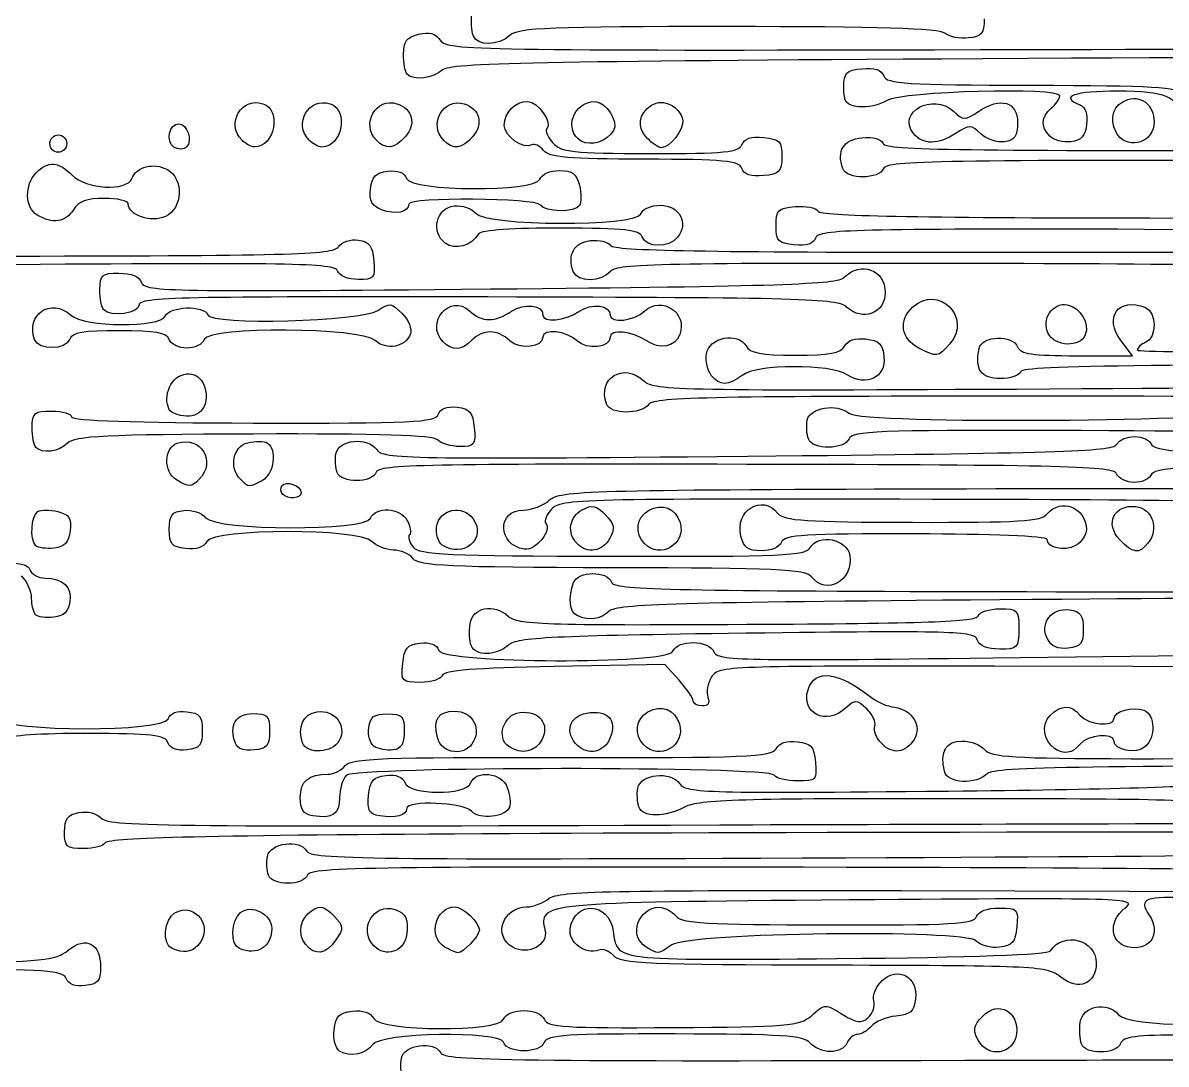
# Model space of a CAD drawing. Extents: x 25 to 242, y 39 to 365.
# Drawn here: x 61.48 to 104.31, y 263.2 to 302.19 of the extents above; entities that cross this region are included whole.
import ezdxf

# ---------------------------------------------------------------- set-up
doc = ezdxf.new("R2010")
doc.units = 0
doc.layers.add('Layer_1', color=7, linetype='CONTINUOUS')

msp = doc.modelspace()

# ---------------------------------------------------------------- linework, layer by layer
at = {"layer": 'Layer_1', "color": 7}
for points in [[(78.351903, 301.718593)], [(75.883893, 300.267173)], [(102.439949, 298.097933)], [(62.496773, 297.672623)], [(69.684053, 297.807073)], [(72.205733, 297.802073)], [(74.727423, 297.797073)], [(77.249103, 297.792073)], [(82.402593, 297.766963)], [(84.882003, 297.866573)], [(94.845189, 298.052733)], [(99.953989, 297.949963)], [(88.422473, 296.741923)], [(74.925823, 295.195043)], [(62.015623, 294.997583)], [(77.309223, 293.944633)], [(64.508763, 291.455543)], [(99.895389, 290.560133)], [(77.225593, 290.250193)], [(95.044899, 290.016233)], [(67.140933, 287.572683)], [(61.970953, 286.291813)], [(67.238213, 285.076973)], [(69.644413, 285.097583)], [(71.217473, 284.542663)], [(82.245453, 282.698253)], [(84.767143, 282.693253)], [(88.383993, 282.968473)], [(102.582789, 282.832713)], [(77.193983, 282.639653)], [(61.961083, 280.030423)], [(82.247513, 279.996343)], [(78.280693, 278.876723)], [(99.866489, 279.127103)], [(86.598003, 276.799073)], [(77.016523, 275.438323)], [(69.447563, 275.224263)], [(71.963893, 275.233293)], [(74.648773, 275.101673)], [(79.692163, 275.095493)], [(82.188463, 275.213803)], [(84.743623, 275.154073)], [(93.646239, 275.216743)], [(84.564893, 272.835713)], [(72.347493, 272.502963)], [(63.046823, 271.899583)], [(72.078173, 267.692593)], [(67.078453, 267.532713)], [(69.600123, 267.527713)], [(74.633373, 267.632893)], [(77.270553, 267.601393)], [(84.835613, 267.585273)], [(63.111133, 266.413273)], [(100.371919, 266.460933)], [(97.268709, 264.106143)], [(73.351743, 263.693123)]]:
    msp.add_lwpolyline(points, close=True, dxfattribs=at)
for points in [[(67.139643, 297.542503), (67.139643, 297.542263)], [(92.204563, 296.735413), (92.204563, 296.734923)], [(103.703119, 294.886443), (115.986809, 294.875043), (116.593159, 294.222653), (117.199509, 293.570253), (124.294529, 293.555153)], [(124.313299, 293.268083), (117.224659, 293.155173), (116.450939, 293.795233), (115.677229, 294.435293), (103.499239, 294.461193)], [(82.105723, 292.877583), (82.105723, 292.877863)], [(61.924173, 290.334483), (61.924173, 290.334773)], [(100.965699, 289.728413), (103.059879, 289.724413), (102.630719, 290.287013)], [(87.276043, 288.991883), (87.276043, 288.991333)], [(83.351113, 287.921493), (83.351113, 287.921623)], [(90.912103, 286.613113), (90.912143, 286.612773)], [(73.256273, 285.356823), (73.256313, 285.357493)], [(61.969123, 282.616813), (61.969143, 282.616453)], [(91.025543, 281.450643), (91.025503, 281.451003)], [(97.825099, 278.416173), (108.142999, 278.546253), (108.785379, 279.172443), (109.427759, 279.798623), (112.202119, 279.792623)], [(108.952009, 278.722213), (108.231979, 278.077343), (97.887889, 278.099343)], [(86.065483, 277.576113), (85.532383, 278.169083), (81.405783, 278.092583)], [(100.131299, 275.027843), (100.131299, 275.027683)], [(96.006789, 274.170533), (96.007289, 274.170553)], [(74.857083, 272.498813), (74.857083, 272.498923)], [(70.687503, 270.280623), (70.687593, 270.280053)], [(94.391249, 269.700953), (107.169659, 269.673753), (107.165659, 268.488703), (107.161659, 267.303653), (113.308299, 267.297653), (119.454929, 267.291653), (120.034439, 267.811943)], [(101.139649, 263.961303), (101.139629, 263.961183)]]:
    msp.add_lwpolyline(points, dxfattribs=at)
for points in [[(78.351883, 301.718603), (78.289083, 301.887883), (78.269583, 302.251523), (78.308483, 302.526693)], [(87.912823, 302.052603), (81.277183, 302.052353), (80.035863, 302.003403), (79.740283, 301.730593)], [(96.026589, 301.805073), (95.819249, 301.982423), (93.511669, 302.052813), (87.912823, 302.052603)], [(97.499969, 302.339993), (97.497969, 301.791583), (97.408369, 301.683273), (96.907139, 301.625423)], [(75.746133, 301.017483), (75.747133, 301.494063), (75.867573, 301.654343), (76.306523, 301.766283)], [(76.306523, 301.766283), (76.712383, 301.869783), (76.938703, 301.804783), (77.134613, 301.528433)], [(77.134613, 301.528433), (77.389533, 301.168873), (78.490233, 301.150393), (97.352779, 301.189093)], [(79.740283, 301.730593), (79.298393, 301.322673), (78.501283, 301.315793), (78.351903, 301.718593)], [(96.907139, 301.625423), (96.582199, 301.587923), (96.185949, 301.668723), (96.026589, 301.805073)], [(97.352779, 301.189093), (113.321469, 301.221893), (117.367229, 301.285793), (117.631509, 301.509503)], [(75.883893, 300.267173), (75.807093, 300.346373), (75.745103, 300.683973), (75.746133, 301.017483)], [(97.449669, 300.846003), (80.697003, 300.749903), (77.478573, 300.683283), (77.198743, 300.426613)], [(117.632849, 300.586493), (117.383429, 300.938313), (116.200029, 300.953523), (97.449669, 300.846003)], [(77.198743, 300.426613), (76.851243, 300.107883), (76.123993, 300.019693), (75.883893, 300.267173)], [(92.238413, 299.763973), (92.240413, 300.336033), (92.319113, 300.417973), (92.925039, 300.476543)], [(92.925039, 300.476543), (93.396539, 300.522143), (93.648579, 300.437743), (93.734699, 300.205483)], [(93.734699, 300.205483), (93.843659, 299.911683), (94.557029, 299.866783), (99.275199, 299.856763)], [(99.275199, 299.856763), (103.903439, 299.846763), (104.729679, 299.796763), (104.959149, 299.511683)], [(69.684053, 297.807073), (69.088383, 298.421053), (69.676053, 299.428623), (70.476743, 299.166103)], [(72.205733, 297.802073), (71.610073, 298.416053), (72.197733, 299.423623), (72.998423, 299.161103)], [(74.727423, 297.797073), (74.140283, 298.402273), (74.716423, 299.419603), (75.500723, 299.162453)], [(77.249103, 297.792073), (76.661963, 298.397273), (77.238203, 299.414603), (78.022403, 299.157463)], [(85.038973, 299.108683), (85.468343, 299.384463), (86.102433, 299.075283), (86.203483, 298.540933)], [(92.801949, 299.049403), (92.328113, 299.106503), (92.236733, 299.222403), (92.238413, 299.763973)], [(100.327919, 299.457743), (100.328919, 299.789773), (94.417079, 299.628093), (93.853379, 299.280673)], [(94.845189, 298.052783), (94.212909, 298.838303), (95.581279, 299.594963), (96.345339, 298.882313)], [(97.286049, 298.876313), (98.114929, 299.430243), (98.751159, 299.248003), (98.748699, 298.457353)], [(100.011259, 298.993333), (100.185079, 299.140493), (100.327579, 299.349473), (100.327919, 299.457743)], [(102.509229, 299.634423), (100.873109, 299.637423), (100.296339, 299.432053), (101.076439, 299.123083)], [(104.870499, 298.621253), (104.756069, 299.438753), (104.308939, 299.630603), (102.509229, 299.634423)], [(102.878649, 299.320173), (103.447439, 299.503883), (103.932769, 299.025243), (103.854949, 298.357353)], [(70.476743, 299.166103), (71.185473, 298.933713), (70.919523, 297.545883), (70.166563, 297.547483)], [(72.998423, 299.161103), (73.707163, 298.928713), (73.441213, 297.540883), (72.688253, 297.542493)], [(75.500723, 299.162453), (76.083543, 298.971363), (76.228713, 298.403193), (75.814103, 297.935973)], [(78.022403, 299.157463), (78.605223, 298.966363), (78.750403, 298.398193), (78.335793, 297.930973)], [(79.520393, 298.355063), (79.522393, 298.841923), (79.923563, 299.251583), (80.398393, 299.250573)], [(80.398393, 299.250573), (80.777953, 299.249783), (81.334253, 298.450683), (81.112623, 298.224633)], [(82.402593, 297.766973), (81.722953, 298.159093), (82.103773, 299.246883), (82.920083, 299.245153)], [(82.920083, 299.245153), (83.331133, 299.244353), (83.814903, 298.491603), (83.615583, 298.163053)], [(84.882003, 297.866573), (84.473733, 298.287403), (84.536753, 298.786113), (85.038973, 299.108683)], [(93.853379, 299.280673), (93.586139, 299.115973), (93.112999, 299.011903), (92.801949, 299.049403)], [(99.953959, 297.949963), (99.606859, 298.307733), (99.626619, 298.667743), (100.011259, 298.993333)], [(101.076439, 299.123083), (101.290919, 299.038183), (101.381509, 298.786323), (101.336859, 298.399213)], [(102.439949, 298.097933), (102.160769, 298.636603), (102.344149, 299.147553), (102.878649, 299.320173)], [(86.203483, 298.540933), (86.266783, 298.205863), (85.726693, 297.515423), (85.401753, 297.516113)], [(96.345339, 298.882313), (96.718179, 298.534543), (96.774109, 298.534183), (97.286049, 298.876313)], [(67.139643, 297.542263), (66.822693, 297.744183), (66.971063, 298.417243), (67.332353, 298.416483)], [(67.332353, 298.416483), (67.640033, 298.415953), (67.848573, 297.783193), (67.618473, 297.548503)], [(80.549353, 297.621923), (80.246063, 297.430763), (79.519133, 297.948703), (79.520393, 298.355063)], [(81.112623, 298.224633), (81.045023, 298.155633), (81.145823, 297.921353), (81.336683, 297.703943)], [(83.615583, 298.163053), (83.364803, 297.749683), (82.769483, 297.555283), (82.402593, 297.766963)], [(97.369529, 298.040433), (97.001409, 298.383793), (96.935679, 298.385173), (96.448669, 298.059733)], [(98.748699, 298.457353), (98.746699, 297.944233), (98.645579, 297.796503), (98.256309, 297.740823)], [(101.336859, 298.399213), (101.284959, 297.948723), (101.141339, 297.790653), (100.741379, 297.743603)], [(103.854949, 298.357353), (103.769849, 297.626633), (102.778409, 297.444873), (102.439949, 298.097933)], [(62.810973, 297.348763), (62.637613, 297.349023), (62.496213, 297.494873), (62.496773, 297.672623)], [(62.496773, 297.672623), (62.497303, 297.850383), (62.639623, 297.995523), (62.812993, 297.995153)], [(63.127193, 297.671283), (63.126663, 297.493523), (62.984343, 297.348393), (62.810973, 297.348763)], [(62.812993, 297.995153), (62.986353, 297.994883), (63.127743, 297.849043), (63.127193, 297.671283)], [(70.166563, 297.547483), (70.039433, 297.547753), (69.822293, 297.664573), (69.684053, 297.807073)], [(72.688253, 297.542493), (72.561113, 297.542753), (72.343983, 297.659573), (72.205733, 297.802073)], [(75.814103, 297.935973), (75.403743, 297.473553), (75.081273, 297.432333), (74.727423, 297.797073)], [(78.335793, 297.930973), (77.925433, 297.468553), (77.602963, 297.427333), (77.249103, 297.792073)], [(80.990383, 297.415493), (80.848103, 297.592243), (80.649643, 297.685143), (80.549353, 297.621923)], [(81.336683, 297.703943), (81.645023, 297.352703), (82.052223, 297.307873), (84.990893, 297.301633)], [(85.401753, 297.516113), (85.302653, 297.516323), (85.068803, 297.674033), (84.882003, 297.866573)], [(88.425243, 297.631293), (88.512843, 297.863183), (88.765383, 297.946483), (89.236593, 297.898903)], [(89.236593, 297.898903), (89.842103, 297.837803), (89.920553, 297.755483), (89.918773, 297.183433)], [(92.204563, 296.734923), (91.959863, 297.394773), (92.224863, 297.823703), (92.918659, 297.890943)], [(92.918659, 297.890943), (93.345089, 297.932243), (93.641639, 297.849043), (93.708289, 297.669293)], [(93.708289, 297.669293), (93.796389, 297.431683), (96.756399, 297.388953), (110.675039, 297.424403)], [(96.448669, 298.059733), (95.785829, 297.616753), (95.198219, 297.614213), (94.845189, 298.052733)], [(98.256309, 297.740823), (97.986609, 297.702223), (97.587559, 297.837023), (97.369529, 298.040433)], [(100.741379, 297.743603), (100.451519, 297.709503), (100.097189, 297.802403), (99.953989, 297.949963)], [(67.618473, 297.548503), (67.512753, 297.440673), (67.303393, 297.437943), (67.139643, 297.542503)], [(84.773243, 297.086623), (81.908583, 297.092623), (81.200653, 297.154223), (80.990383, 297.415493)], [(84.990893, 297.301633), (87.796803, 297.295633), (88.317363, 297.345633), (88.425243, 297.631293)], [(61.983013, 296.580983), (62.427143, 297.033973), (62.829283, 297.005633), (63.333633, 296.485783)], [(65.565753, 296.365103), (65.733953, 296.810473), (66.395543, 296.975713), (66.898763, 296.698023)], [(88.422473, 296.741923), (88.315923, 297.029243), (87.775953, 297.080253), (84.773243, 297.086623)], [(89.918773, 297.183433), (89.916773, 296.611373), (89.837973, 296.529433), (89.232143, 296.470863)], [(110.719089, 297.031513), (95.919079, 297.062913), (93.836039, 297.027513), (93.729029, 296.744413)], [(62.015613, 294.997583), (61.559273, 295.271583), (61.541593, 296.130753), (61.983013, 296.580983)], [(63.333633, 296.485783), (63.844883, 295.958793), (65.380933, 295.875753), (65.565753, 296.365103)], [(66.898763, 296.698023), (67.525233, 296.352343), (67.477353, 295.247313), (66.822763, 294.943323)], [(74.507993, 295.975653), (74.561893, 296.442973), (74.700013, 296.583923), (75.155793, 296.636693)], [(75.155793, 296.636693), (75.533563, 296.680393), (75.778673, 296.586193), (75.860383, 296.365863)], [(80.850963, 296.340863), (80.920863, 296.526003), (81.235023, 296.663243), (81.587163, 296.662493)], [(81.587163, 296.662493), (82.070053, 296.661493), (82.229743, 296.543823), (82.333973, 296.112343)], [(89.232143, 296.470863), (88.760633, 296.425263), (88.508603, 296.509663), (88.422473, 296.741923)], [(93.729029, 296.744413), (93.570799, 296.325453), (92.359223, 296.318023), (92.204563, 296.735413)], [(74.925843, 295.195083), (74.550823, 295.338963), (74.455183, 295.517633), (74.507993, 295.975653)], [(75.860383, 296.365863), (76.041853, 295.876533), (80.666843, 295.853333), (80.850963, 296.340863)], [(82.333973, 296.112343), (82.406873, 295.810473), (82.410473, 295.471103), (82.341973, 295.358193)], [(64.537283, 295.621363), (63.869783, 295.622363), (63.575123, 295.513833), (63.378383, 295.192893)], [(65.431723, 295.411573), (65.431983, 295.525913), (65.029583, 295.620313), (64.537283, 295.621363)], [(80.876983, 295.371193), (80.715963, 295.640073), (75.939593, 295.672513), (75.938753, 295.404693)], [(63.378383, 295.192893), (63.091033, 294.724113), (62.590523, 294.652383), (62.015623, 294.997583)], [(66.822763, 294.943323), (66.296433, 294.698903), (65.430403, 294.990423), (65.431723, 295.411573)], [(75.938753, 295.404693), (75.937753, 295.094623), (75.450463, 294.993763), (74.925823, 295.195043)], [(77.309223, 293.944673), (76.752673, 294.364113), (76.963393, 295.256073), (77.637693, 295.334983)], [(77.637693, 295.334983), (77.940163, 295.370383), (78.300703, 295.250183), (78.450603, 295.063923)], [(82.341973, 295.358193), (82.177023, 295.086313), (81.041563, 295.096403), (80.876983, 295.371193)], [(84.629463, 295.039923), (84.699863, 295.226473), (85.014483, 295.362303), (85.374283, 295.361533)], [(85.374283, 295.361533), (86.083233, 295.359533), (86.440963, 294.690133), (86.013363, 294.164783)], [(89.700563, 294.598233), (89.702563, 295.175803), (89.778563, 295.251903), (90.416253, 295.312963)], [(90.416253, 295.312963), (90.808773, 295.350563), (91.195073, 295.272563), (91.274683, 295.139583)], [(91.274683, 295.139583), (91.379043, 294.965323), (94.846919, 294.894683), (103.703119, 294.886443)], [(78.450603, 295.063923), (78.842553, 294.576983), (84.446403, 294.555193), (84.629463, 295.039923)], [(78.562813, 294.299773), (78.282633, 293.837933), (77.678073, 293.666663), (77.309223, 293.944633)], [(81.628813, 294.507573), (79.908633, 294.511573), (78.638883, 294.425173), (78.562813, 294.299773)], [(84.684923, 294.177883), (84.586223, 294.444043), (84.044883, 294.502433), (81.628813, 294.507573)], [(90.382743, 293.882763), (89.777233, 293.943863), (89.698783, 294.026183), (89.700563, 294.598233)], [(103.499239, 294.461193), (92.647151, 294.484193), (91.307403, 294.450393), (91.194093, 294.150373)], [(73.303923, 293.803083), (73.439163, 293.991623), (73.763273, 294.102153), (74.055143, 294.059273)], [(74.055143, 294.059273), (74.462133, 293.999473), (74.581683, 293.838743), (74.632153, 293.283453)], [(82.105723, 292.877863), (81.873713, 293.503503), (82.128323, 293.966693), (82.743133, 294.037543)], [(82.743133, 294.037543), (83.076453, 294.075943), (83.417273, 293.993643), (83.500513, 293.854673)], [(83.500513, 293.854673), (83.613953, 293.665253), (87.088623, 293.601923), (97.375349, 293.601773)], [(86.013363, 294.164783), (85.681183, 293.756663), (84.838063, 293.765023), (84.684923, 294.177883)], [(91.194093, 294.150373), (91.106493, 293.918483), (90.853953, 293.835183), (90.382743, 293.882763)], [(97.375349, 293.601773), (109.513799, 293.601603), (111.126519, 293.640173), (111.338349, 293.935433)], [(60.089283, 293.460183), (71.507423, 293.470183), (73.094613, 293.511283), (73.303923, 293.803083)], [(73.275503, 292.908493), (73.170333, 293.192103), (71.575133, 293.218843), (60.096373, 293.129413)], [(74.632153, 293.283453), (74.691553, 292.629593), (74.652653, 292.583153), (74.045503, 292.584443)], [(97.479609, 293.181083), (85.539563, 293.206483), (83.724573, 293.168383), (83.496043, 292.887583)], [(92.257463, 292.664953), (92.876029, 293.295873), (93.793199, 292.953463), (93.790519, 292.092613)], [(111.269999, 292.951283), (111.228199, 293.072253), (105.749379, 293.163513), (97.479609, 293.181083)], [(64.371013, 292.209963), (64.373013, 292.760343), (64.443113, 292.820293), (65.085933, 292.818933)], [(65.085933, 292.818933), (65.555123, 292.817933), (65.844133, 292.695563), (65.931093, 292.461063)], [(74.045503, 292.584443), (73.661973, 292.585233), (73.346063, 292.718203), (73.275503, 292.908493)], [(79.007853, 292.229303), (89.880573, 292.333943), (92.001283, 292.403673), (92.257463, 292.664953)], [(83.496043, 292.887583), (83.161503, 292.476573), (82.256903, 292.470303), (82.105723, 292.877583)], [(64.508763, 291.455543), (64.431963, 291.534743), (64.369973, 291.874203), (64.371013, 292.209963)], [(65.931093, 292.461063), (66.052853, 292.132733), (67.080963, 292.114503), (79.007853, 292.229303)], [(94.812939, 291.545613), (95.776389, 292.434993), (97.077399, 291.154233), (96.206919, 290.173313)], [(61.924173, 290.334773), (61.578683, 291.266403), (62.547213, 291.916473), (63.282103, 291.246183)], [(78.905923, 291.927713), (67.432943, 291.952113), (65.841093, 291.916113), (65.840213, 291.632273)], [(74.784913, 291.426723), (75.226323, 291.721713), (75.304553, 291.711483), (75.696503, 291.307483)], [(77.225593, 290.250173), (76.533443, 290.963613), (77.494873, 292.082973), (78.219373, 291.407193)], [(92.345363, 291.550433), (92.008523, 291.864603), (90.649293, 291.902763), (78.905923, 291.927713)], [(79.791683, 291.391593), (80.272673, 291.713033), (80.970423, 291.631163), (80.969253, 291.253413)], [(82.313373, 291.386233), (82.794353, 291.707673), (83.492113, 291.625803), (83.490933, 291.248063)], [(84.773173, 291.395543), (85.416323, 291.989243), (86.400173, 291.342443), (86.092623, 290.528113)], [(93.790519, 292.092613), (93.788519, 291.315413), (92.938889, 290.996813), (92.345363, 291.550433)], [(99.895389, 290.560173), (99.627849, 291.076393), (100.072179, 291.744823), (100.610069, 291.635303)], [(102.630719, 290.287013), (101.958029, 291.168873), (102.520869, 291.936693), (103.543169, 291.531793)], [(63.282103, 291.246183), (63.771923, 290.799413), (66.651753, 290.770353), (66.817983, 291.210483)], [(65.840213, 291.632273), (65.839213, 291.302753), (64.791853, 291.163743), (64.508763, 291.455543)], [(66.817983, 291.210483), (66.960743, 291.588473), (68.290153, 291.631873), (68.409023, 291.262383)], [(68.409023, 291.262383), (68.538353, 290.860443), (74.154153, 291.005193), (74.784913, 291.426723)], [(75.696503, 291.307483), (75.932313, 291.064423), (76.070923, 290.721733), (76.004533, 290.545933)], [(78.219373, 291.407193), (78.679453, 290.978063), (79.165703, 290.973233), (79.791683, 291.391593)], [(80.969253, 291.253413), (80.968253, 290.948123), (81.777453, 291.028083), (82.313373, 291.386233)], [(83.490933, 291.248063), (83.489933, 290.928203), (84.377503, 291.030293), (84.773173, 291.395543)], [(95.044899, 290.016233), (94.381809, 290.360943), (94.277149, 291.051013), (94.812939, 291.545613)], [(100.610069, 291.635303), (101.108119, 291.533893), (101.454639, 290.955963), (101.285659, 290.508533)], [(103.543169, 291.531793), (103.964839, 291.364783), (103.974639, 290.395713), (103.556269, 290.232213)], [(74.682953, 290.300763), (74.153643, 290.794473), (68.466943, 290.823803), (68.281873, 290.333763)], [(65.101693, 290.663723), (63.747783, 290.666723), (63.333333, 290.595623), (63.238503, 290.344483)], [(66.962873, 290.336573), (66.869573, 290.588073), (66.455603, 290.660843), (65.101693, 290.663723)], [(76.004533, 290.545933), (75.815973, 290.046673), (75.098133, 289.913503), (74.682953, 290.300763)], [(79.726323, 290.290093), (79.263913, 290.721403), (78.718863, 290.730023), (78.309523, 290.312493)], [(80.966683, 290.429133), (80.965683, 290.036683), (80.101803, 289.939873), (79.726323, 290.290093)], [(82.248013, 290.284733), (81.849423, 290.656513), (80.967693, 290.755873), (80.966683, 290.429133)], [(83.488363, 290.423773), (83.487363, 290.031333), (82.623483, 289.934523), (82.248013, 290.284733)], [(84.831663, 290.293783), (84.291333, 290.658703), (83.489343, 290.736313), (83.488363, 290.423773)], [(86.092623, 290.528113), (85.908103, 290.039553), (85.359163, 289.937533), (84.831663, 290.293783)], [(87.095233, 289.799713), (87.182633, 290.417803), (88.281933, 290.637423), (88.575693, 290.095483)], [(92.268323, 290.087643), (92.389403, 290.307973), (92.671531, 290.402443), (93.067619, 290.355273)], [(97.308409, 290.005513), (97.410069, 290.484463), (98.577559, 290.525553), (98.751569, 290.056313)], [(101.285659, 290.508533), (101.103609, 290.026503), (100.153689, 290.061783), (99.895389, 290.560133)], [(63.238503, 290.344483), (63.082703, 289.931973), (62.076293, 289.924473), (61.924173, 290.334483)], [(67.621363, 290.011973), (67.325163, 290.012503), (67.028843, 290.158673), (66.962873, 290.336573)], [(68.281873, 290.333763), (68.214773, 290.156153), (67.917563, 290.011343), (67.621363, 290.011973)], [(78.309523, 290.312493), (77.927663, 289.923023), (77.563303, 289.902073), (77.225593, 290.250193)], [(88.575693, 290.095483), (88.720073, 289.829123), (89.125303, 289.753393), (90.420943, 289.750643)], [(90.420943, 289.750643), (91.716583, 289.747643), (92.122283, 289.821943), (92.268323, 290.087643)], [(93.067619, 290.355273), (93.558549, 290.296873), (93.692629, 290.164693), (93.744589, 289.688123)], [(96.206919, 290.173313), (95.753729, 289.662623), (95.731009, 289.659553), (95.044899, 290.016233)], [(98.095379, 288.872653), (97.378529, 288.874653), (97.140889, 289.216283), (97.308409, 290.005513)], [(98.751569, 290.056313), (98.847069, 289.798743), (99.298059, 289.731953), (100.965699, 289.728413)], [(103.556269, 290.232213), (103.382689, 290.164413), (103.240429, 290.031473), (103.240139, 289.936893)], [(87.276043, 288.991333), (87.137983, 289.162863), (87.056613, 289.526633), (87.095233, 289.799713)], [(93.744589, 289.688123), (93.828289, 288.920183), (93.077169, 288.551453), (92.369853, 289.013283)], [(103.240139, 289.936893), (103.239869, 289.842293), (112.956129, 289.795243), (124.831899, 289.832303)], [(67.316253, 288.945233), (67.863983, 289.244123), (68.353333, 288.881433), (68.351133, 288.178203)], [(83.351113, 287.921623), (82.991643, 288.890973), (83.987203, 289.499113), (84.757453, 288.780683)], [(92.369853, 289.013283), (91.731673, 289.429973), (88.982263, 289.416413), (88.434603, 288.993883)], [(98.877219, 289.140323), (98.828619, 288.992293), (98.476789, 288.871843), (98.095379, 288.872653)], [(122.559709, 289.430833), (103.921009, 289.413933), (98.947039, 289.352933), (98.877219, 289.140323)], [(67.140933, 287.572683), (66.717273, 287.749083), (66.836633, 288.683513), (67.316253, 288.945233)], [(84.757453, 288.780683), (85.128033, 288.435023), (86.169523, 288.415053), (99.963639, 288.489083)], [(88.434603, 288.993883), (87.918863, 288.595973), (87.594863, 288.595263), (87.276043, 288.991883)], [(99.963639, 288.489083), (113.253939, 288.560383), (114.807089, 288.604323), (115.114169, 288.917543)], [(68.351133, 288.178203), (68.349133, 287.566343), (67.807323, 287.295193), (67.140933, 287.572683)], [(77.046333, 287.531103), (77.129433, 287.751103), (77.375113, 287.844273), (77.752613, 287.798933)], [(84.938293, 287.914493), (84.613573, 287.515543), (83.499853, 287.520553), (83.351113, 287.921493)], [(100.070069, 288.212533), (87.469873, 288.219533), (85.149383, 288.173833), (84.938293, 287.914493)], [(90.870143, 287.313123), (90.959143, 287.785833), (91.983173, 287.957303), (92.430791, 287.574423)], [(115.075069, 287.873823), (114.966459, 288.166673), (113.259079, 288.205213), (100.070069, 288.212533)], [(61.833203, 287.046233), (61.835203, 287.600283), (61.903103, 287.656573), (62.570603, 287.655153)], [(62.570603, 287.655153), (62.975123, 287.654363), (63.305793, 287.556653), (63.305423, 287.438123)], [(63.305423, 287.438123), (63.304893, 287.298923), (65.713873, 287.217543), (70.111833, 287.208203)], [(70.111833, 287.208203), (76.098023, 287.195503), (76.934283, 287.234403), (77.046333, 287.531103)], [(77.752613, 287.798933), (78.235283, 287.740933), (78.342063, 287.613013), (78.395143, 287.029013)], [(92.430791, 287.574423), (92.916179, 287.159243), (107.172429, 287.260783), (107.585769, 287.682373)], [(61.970953, 286.291813), (61.894153, 286.371013), (61.832163, 286.710473), (61.833203, 287.046233)], [(78.395143, 287.029013), (78.453543, 286.386163), (78.409343, 286.328713), (77.857103, 286.329893)], [(90.912143, 286.612773), (90.848743, 286.783743), (90.829843, 287.098903), (90.870143, 287.313123)], [(70.121383, 286.796393), (64.617753, 286.775293), (63.410373, 286.716693), (63.157273, 286.458593)], [(67.265423, 286.450513), (68.156663, 286.738363), (68.746883, 285.771613), (68.089363, 285.100973)], [(69.909933, 286.470693), (70.192533, 286.542793), (70.523493, 286.538193), (70.645393, 286.460493)], [(77.017353, 286.576533), (76.847953, 286.751143), (74.859353, 286.814543), (70.121383, 286.796393)], [(73.214313, 286.057843), (73.315463, 286.595213), (74.391283, 286.704263), (74.739933, 286.212483)], [(77.857103, 286.329893), (77.526163, 286.330683), (77.148273, 286.441583), (77.017353, 286.576533)], [(92.436571, 286.622113), (92.278343, 286.203163), (91.066763, 286.195733), (90.912103, 286.613113)], [(99.973559, 286.929303), (93.576279, 286.942903), (92.541791, 286.900703), (92.436571, 286.622113)], [(107.513889, 286.575663), (107.403399, 286.873593), (106.511689, 286.915413), (99.973559, 286.929303)], [(102.451529, 286.403243), (102.675509, 286.807443), (103.631429, 286.792593), (103.783489, 286.382543)], [(63.157273, 286.458593), (62.837623, 286.132563), (62.210923, 286.044463), (61.970953, 286.291813)], [(67.238223, 285.076943), (66.745553, 285.372763), (66.763703, 286.288463), (67.265423, 286.450513)], [(69.644413, 285.097643), (69.197003, 285.558813), (69.345513, 286.326753), (69.909933, 286.470693)], [(70.645393, 286.460493), (71.016943, 286.223783), (70.892143, 285.298023), (70.456653, 285.060383)], [(74.739933, 286.212483), (74.987123, 285.863833), (75.867183, 285.848433), (88.643183, 285.969273)], [(88.643183, 285.969273), (100.077679, 286.077423), (102.309849, 286.147573), (102.451529, 286.403243)], [(103.783489, 286.382543), (103.967959, 285.885103), (113.629749, 285.878473), (113.817529, 286.375543)], [(73.256313, 285.357493), (73.192913, 285.528463), (73.174013, 285.843623), (73.214313, 286.057843)], [(88.592863, 285.660553), (76.565993, 285.686153), (74.829273, 285.649353), (74.722583, 285.366823)], [(113.878959, 285.272193), (113.400069, 285.765813), (103.965739, 285.796563), (103.780129, 285.305093)], [(74.722583, 285.366823), (74.565533, 284.950973), (73.409733, 284.943513), (73.256273, 285.356823)], [(102.461129, 285.307893), (102.356199, 285.590843), (100.619739, 285.635003), (88.592863, 285.660553)], [(103.119619, 284.983303), (102.823419, 284.983823), (102.527099, 285.129993), (102.461129, 285.307893)], [(103.780129, 285.305093), (103.713029, 285.127473), (103.415819, 284.982673), (103.119619, 284.983303)], [(68.089363, 285.100973), (67.787293, 284.792873), (67.714733, 284.790823), (67.238213, 285.076973)], [(70.456653, 285.060383), (69.949213, 284.783483), (69.949173, 284.783483), (69.644413, 285.097583)], [(71.217453, 284.542613), (71.143753, 284.618513), (71.131453, 284.759783), (71.190153, 284.856453)], [(71.190153, 284.856453), (71.321863, 285.073553), (71.913223, 284.860453), (71.912403, 284.595763)], [(71.912403, 284.595763), (71.911603, 284.374673), (71.417103, 284.336843), (71.217473, 284.542663)], [(81.215783, 284.326763), (81.593553, 284.675543), (82.647563, 284.706193), (95.679859, 284.747353)], [(88.383993, 282.968473), (88.149883, 283.937713), (89.173043, 284.568763), (89.772043, 283.824583)], [(95.679859, 284.747353), (108.393729, 284.787553), (109.748659, 284.758953), (109.863999, 284.447893)], [(99.858789, 283.803163), (100.363859, 284.423693), (101.330529, 284.043853), (101.327979, 283.225863)], [(62.045443, 283.890633), (62.167823, 283.967733), (62.504773, 283.969433), (62.794203, 283.894633)], [(67.515343, 283.935413), (67.817803, 283.970813), (68.178353, 283.850613), (68.328253, 283.664353)], [(74.507103, 283.640353), (74.680363, 284.099093), (75.636203, 284.042063), (75.887063, 283.558053)], [(76.986023, 283.337053), (77.077623, 283.986643), (77.962303, 284.172373), (78.351303, 283.623683)], [(80.240393, 283.951763), (80.552753, 283.950973), (80.991683, 284.119853), (81.215783, 284.326763)], [(81.293913, 283.985913), (81.101703, 283.769313), (80.999423, 283.535443), (81.066613, 283.466183)], [(95.543129, 284.350193), (82.337483, 284.378293), (81.625933, 284.360193), (81.293913, 283.985913)], [(82.245453, 282.698253), (81.856793, 283.098863), (81.949633, 283.692303), (82.443113, 283.961573)], [(82.443113, 283.961573), (82.810253, 284.161923), (82.963533, 284.129263), (83.304203, 283.778113)], [(84.923903, 283.934263), (85.438033, 284.214813), (85.936453, 284.022363), (86.102843, 283.478933)], [(109.694239, 284.061573), (109.503799, 284.257863), (106.073859, 284.327823), (95.543129, 284.350193)], [(102.582789, 282.832713), (102.001469, 283.431913), (102.361069, 284.177543), (103.183519, 284.078343)], [(103.183519, 284.078343), (103.818079, 284.001843), (104.064419, 283.241753), (103.628319, 282.705963)], [(61.969143, 282.616453), (61.741473, 282.851123), (61.794253, 283.732293), (62.045443, 283.890633)], [(62.794203, 283.894633), (63.218393, 283.784483), (63.307323, 283.644573), (63.252823, 283.173113)], [(66.969783, 283.225413), (66.971783, 283.760263), (67.065583, 283.882783), (67.515343, 283.935413)], [(68.328253, 283.664353), (68.720203, 283.177413), (74.324043, 283.155633), (74.507103, 283.640353)], [(75.887063, 283.558053), (76.001953, 283.336383), (76.038333, 283.096243), (75.967963, 283.024423)], [(78.351303, 283.623683), (78.878233, 282.880443), (77.986253, 282.122013), (77.193983, 282.639653)], [(80.266193, 282.484253), (79.256613, 282.641073), (79.233523, 283.953903), (80.240393, 283.951763)], [(83.304203, 283.778113), (83.644873, 283.426973), (83.675913, 283.269633), (83.478593, 282.894253)], [(84.767143, 282.693253), (84.390123, 283.081863), (84.466253, 283.684533), (84.923903, 283.934263)], [(89.772043, 283.824583), (89.989713, 283.554163), (90.820313, 283.499163), (94.814409, 283.490673)], [(94.814409, 283.490673), (98.808509, 283.482673), (99.639439, 283.533673), (99.858789, 283.803163)], [(63.252823, 283.173113), (63.201523, 282.729543), (63.056343, 282.573113), (62.651803, 282.525613)], [(67.579933, 282.506123), (67.055303, 282.568623), (66.968053, 282.671453), (66.969783, 283.225413)], [(74.563523, 282.778763), (74.089213, 283.267653), (68.648223, 283.263613), (68.379243, 282.773763)], [(77.193983, 282.639653), (77.039713, 282.740443), (76.946133, 283.054283), (76.986023, 283.337053)], [(81.066613, 283.466183), (81.329903, 283.194793), (80.696263, 282.417443), (80.266193, 282.484253)], [(86.102843, 283.478933), (86.349503, 282.673463), (85.354283, 282.088053), (84.767143, 282.693253)], [(101.327979, 283.225863), (101.327449, 283.016723), (101.144209, 282.745973), (100.921049, 282.624193)], [(68.379243, 282.773763), (68.258163, 282.553423), (67.976033, 282.458963), (67.579933, 282.506123)], [(75.362333, 282.453863), (75.095793, 282.454393), (74.736333, 282.600633), (74.563523, 282.778763)], [(75.967963, 283.024423), (75.897563, 282.952623), (75.958963, 282.745813), (76.104723, 282.564883)], [(83.478593, 282.894253), (83.213373, 282.389703), (82.634113, 282.297633), (82.245453, 282.698253)], [(89.147863, 282.425383), (88.647023, 282.426383), (88.487523, 282.539853), (88.383993, 282.968473)], [(89.902833, 282.746983), (89.831733, 282.558823), (89.516683, 282.424603), (89.147863, 282.425383)], [(94.940619, 283.059483), (90.764853, 283.068483), (90.006443, 283.021283), (89.902833, 282.746983)], [(90.984003, 282.545793), (91.281143, 283.086463), (92.379053, 282.862173), (92.462601, 282.243733)], [(99.855839, 282.856623), (99.856099, 282.964043), (97.685099, 283.053643), (94.940619, 283.059483)], [(100.921049, 282.624193), (100.493589, 282.390943), (99.854819, 282.530293), (99.855839, 282.856623)], [(103.628319, 282.705963), (103.289409, 282.289583), (103.085779, 282.314263), (102.582789, 282.832713)], [(62.651803, 282.525613), (62.358423, 282.491213), (62.051223, 282.532613), (61.969123, 282.616813)], [(76.107533, 282.129083), (75.964213, 282.307143), (75.628863, 282.453303), (75.362333, 282.453863)], [(76.104723, 282.564883), (76.332553, 282.281833), (77.376563, 282.233773), (83.583193, 282.220583)], [(83.583193, 282.220583), (89.943553, 282.207083), (90.819003, 282.245583), (90.984003, 282.545793)], [(57.663453, 282.060483), (60.987143, 282.053483), (61.639893, 282.000283), (61.740643, 281.728623)], [(83.566523, 281.790043), (77.424313, 281.803043), (76.329893, 281.852843), (76.107533, 282.129083)], [(92.462601, 282.243733), (92.591051, 281.292923), (91.594973, 280.743203), (91.025543, 281.450643)], [(61.813283, 280.653663), (61.814073, 280.911803), (61.640813, 281.285253), (61.428213, 281.483543)], [(61.740643, 281.728623), (61.806643, 281.550723), (62.063233, 281.403253), (62.310913, 281.400913)], [(62.310913, 281.400913), (62.999603, 281.393913), (63.329713, 281.083233), (63.249703, 280.515993)], [(82.116283, 281.236833), (82.281363, 281.673923), (83.374913, 281.685183), (83.535763, 281.251433)], [(91.025503, 281.451003), (90.803143, 281.727253), (89.708723, 281.776993), (83.566523, 281.790043)], [(82.247543, 279.996353), (81.966703, 280.113293), (81.906573, 280.681573), (82.116283, 281.236833)], [(83.535763, 281.251433), (83.640753, 280.968303), (85.438753, 280.924193), (97.958449, 280.897603)], [(97.958449, 280.897603), (110.478159, 280.871003), (112.276409, 280.907603), (112.383169, 281.190153)], [(61.961083, 280.030453), (61.878983, 280.115053), (61.812483, 280.395513), (61.813283, 280.653663)], [(98.087849, 280.588353), (86.030973, 280.492653), (83.728883, 280.425833), (83.444503, 280.163313)], [(112.523079, 280.353213), (112.404999, 280.671613), (111.151059, 280.692043), (98.087849, 280.588353)], [(63.249703, 280.515993), (63.198103, 280.150273), (63.023193, 279.983773), (62.643763, 279.939223)], [(78.237273, 279.684853), (78.325273, 280.307273), (79.131043, 280.472513), (79.662233, 279.977063)], [(83.444503, 280.163313), (83.103713, 279.848713), (82.727933, 279.796303), (82.247513, 279.996343)], [(97.272769, 279.983283), (97.321369, 280.131313), (97.684149, 280.251743), (98.079039, 280.250903)], [(98.079039, 280.250903), (98.759489, 280.249903), (98.796899, 280.210003), (98.794669, 279.495253)], [(99.866489, 279.127103), (99.565469, 279.707913), (100.028479, 280.310573), (100.699939, 280.211933)], [(100.699939, 280.211933), (101.114189, 280.151033), (101.212889, 280.011733), (101.211259, 279.490123)], [(62.643763, 279.939223), (62.350383, 279.904823), (62.043173, 279.946223), (61.961083, 280.030423)], [(78.280673, 278.876763), (78.217873, 279.046033), (78.198373, 279.409673), (78.237273, 279.684853)], [(79.662233, 279.977063), (79.995373, 279.666323), (80.962343, 279.633293), (88.610113, 279.671403)], [(88.610113, 279.671403), (95.240069, 279.704403), (97.204499, 279.775173), (97.272769, 279.983283)], [(88.569193, 279.335663), (81.326713, 279.241263), (79.978723, 279.174593), (79.676623, 278.895723)], [(97.235989, 279.095533), (97.117419, 279.415263), (96.336929, 279.436883), (88.569193, 279.335663)], [(98.794669, 279.495253), (98.792669, 278.781573), (98.754069, 278.741213), (98.079309, 278.742643)], [(101.211259, 279.490123), (101.209259, 278.949133), (101.117259, 278.833033), (100.645289, 278.778143)], [(75.714213, 278.200433), (75.770913, 278.784203), (75.878513, 278.911693), (76.361543, 278.967613)], [(76.361543, 278.967613), (76.739313, 279.011313), (76.984423, 278.917113), (77.066143, 278.696783)], [(79.676623, 278.895723), (79.228333, 278.481893), (78.431143, 278.471063), (78.280693, 278.876723)], [(85.839243, 278.663683), (86.007463, 279.109083), (87.210323, 279.086653), (87.377823, 278.634983)], [(98.079309, 278.742643), (97.614189, 278.743643), (97.320999, 278.866323), (97.235989, 279.095533)], [(100.645289, 278.778143), (100.258919, 278.733243), (100.013669, 278.843143), (99.866489, 279.127103)], [(77.066143, 278.696783), (77.250373, 278.199993), (85.652153, 278.168323), (85.839243, 278.663683)], [(87.377823, 278.634983), (87.495663, 278.317223), (88.427983, 278.297703), (97.825099, 278.416173)], [(76.377473, 277.498763), (75.679013, 277.500763), (75.649233, 277.531763), (75.714213, 278.200433)], [(81.405783, 278.092583), (78.436943, 278.037483), (77.255273, 277.943253), (77.193973, 277.756613)], [(97.887889, 278.099343), (87.840903, 278.120643), (87.536373, 278.109343), (87.285193, 277.699453)], [(90.897873, 277.222243), (91.151793, 278.033813), (92.055723, 277.910823), (93.322829, 276.892303)], [(77.193973, 277.756613), (77.147073, 277.613943), (76.779693, 277.497903), (76.377473, 277.498763)], [(86.598003, 276.799133), (86.598263, 276.900333), (86.358683, 277.249973), (86.065483, 277.576113)], [(87.285193, 277.699453), (87.142963, 277.467423), (87.082003, 277.128203), (87.149713, 276.945613)], [(92.306983, 276.528763), (91.586783, 275.863923), (90.621523, 276.338973), (90.897873, 277.222243)], [(86.935123, 276.614353), (86.749393, 276.614613), (86.597693, 276.697853), (86.598003, 276.799073)], [(87.149713, 276.945613), (87.229113, 276.731603), (87.152713, 276.613893), (86.935123, 276.614353)], [(93.097319, 276.506863), (92.720109, 276.858703), (92.666001, 276.860203), (92.306983, 276.528763)], [(93.322829, 276.892303), (93.495769, 276.753293), (93.863899, 276.606003), (94.140919, 276.564983)], [(66.923983, 276.132483), (67.007083, 276.352483), (67.252763, 276.445653), (67.630253, 276.400313)], [(67.630253, 276.400313), (68.118603, 276.341613), (68.208813, 276.229703), (68.207113, 275.684393)], [(69.447563, 275.224263), (69.197813, 275.897703), (69.453563, 276.328593), (70.103273, 276.327203)], [(70.103273, 276.327203), (70.660443, 276.326203), (70.730583, 276.253403), (70.728803, 275.679483)], [(71.963893, 275.233263), (71.749853, 275.810433), (71.989093, 276.322113), (72.507613, 276.396343)], [(72.507613, 276.396343), (73.168643, 276.490943), (73.636093, 275.886223), (73.338923, 275.320893)], [(74.440823, 275.803613), (74.498823, 276.215123), (74.639183, 276.317493), (75.143763, 276.316413)], [(75.143763, 276.316413), (75.704143, 276.315413), (75.773963, 276.243213), (75.772173, 275.668683)], [(77.016523, 275.438323), (76.850793, 276.124483), (77.047123, 276.420103), (77.667753, 276.418783)], [(77.667753, 276.418783), (78.284753, 276.417783), (78.653973, 275.827013), (78.372553, 275.291653)], [(79.692163, 275.095493), (79.204263, 275.414273), (79.487383, 276.298923), (80.100263, 276.370653)], [(80.100263, 276.370653), (80.827123, 276.455753), (81.240313, 275.944663), (80.926843, 275.348313)], [(82.188463, 275.213773), (81.757223, 275.749523), (82.016863, 276.295313), (82.736463, 276.365753)], [(82.736463, 276.365753), (83.484993, 276.439053), (83.785843, 275.984643), (83.433103, 275.313603)], [(84.743623, 275.154073), (84.366613, 275.542683), (84.442733, 276.145353), (84.900393, 276.395083)], [(84.900393, 276.395083), (85.414523, 276.675643), (85.912933, 276.483183), (86.079333, 275.939763)], [(93.398409, 275.854213), (93.455509, 276.005443), (93.320009, 276.299133), (93.097319, 276.506863)], [(94.140919, 276.564983), (94.814519, 276.465183), (95.180479, 275.860193), (94.870519, 275.358733)], [(100.131299, 275.027683), (99.717809, 275.319513), (99.635899, 275.922513), (99.964259, 276.257423)], [(99.964259, 276.257423), (100.372239, 276.673533), (100.763199, 276.674863), (101.096119, 276.261423)], [(101.096119, 276.261423), (101.380229, 275.908453), (102.355569, 275.811783), (102.356579, 276.136493)], [(102.356579, 276.136493), (102.357369, 276.417213), (103.069729, 276.617623), (103.483739, 276.453653)], [(103.483739, 276.453653), (103.909959, 276.284833), (103.932009, 275.429323), (103.519139, 275.079803)], [(60.529943, 276.142483), (60.931533, 275.643553), (66.735883, 275.634883), (66.923983, 276.132483)], [(86.079333, 275.939763), (86.325993, 275.134283), (85.330773, 274.548873), (84.743623, 275.154073)], [(93.646239, 275.216773), (93.452819, 275.416143), (93.341299, 275.702993), (93.398409, 275.854213)], [(63.888813, 275.585833), (62.187913, 275.589833), (60.927853, 275.503233), (60.851883, 275.377983)], [(66.921203, 275.241763), (66.815793, 275.526003), (66.334253, 275.580643), (63.888813, 275.585833)], [(68.207113, 275.684393), (68.205113, 275.139083), (68.114513, 275.027513), (67.625803, 274.970933)], [(70.728803, 275.679483), (70.726803, 275.134173), (70.636203, 275.022603), (70.147483, 274.966023)], [(74.648773, 275.101673), (74.494513, 275.204963), (74.400933, 275.520833), (74.440823, 275.803613)], [(75.772173, 275.668683), (75.770173, 275.184303), (75.664773, 275.008713), (75.349703, 274.968083)], [(78.372553, 275.291653), (78.063353, 274.703443), (77.170713, 274.799993), (77.016523, 275.438323)], [(102.353979, 275.303683), (102.354979, 275.628383), (101.379059, 275.535863), (101.092749, 275.184103)], [(67.625803, 274.970933), (67.248023, 274.927233), (67.002913, 275.021433), (66.921203, 275.241763)], [(70.147483, 274.966023), (69.777803, 274.923223), (69.524543, 275.016623), (69.447563, 275.224263)], [(73.338923, 275.320893), (73.089173, 274.845783), (72.130243, 274.784673), (71.963893, 275.233293)], [(75.349703, 274.968083), (75.118453, 274.938283), (74.803033, 274.998383), (74.648773, 275.101673)], [(80.926843, 275.348313), (80.683683, 274.885743), (80.173183, 274.781213), (79.692163, 275.095493)], [(81.668373, 274.686263), (88.603673, 274.671563), (89.534153, 274.709063), (89.699613, 275.010123)], [(83.433103, 275.313603), (83.175223, 274.823023), (82.543753, 274.772373), (82.188463, 275.213803)], [(89.699613, 275.010123), (89.820693, 275.230453), (90.102823, 275.324923), (90.498913, 275.277753)], [(90.498913, 275.277753), (91.018443, 275.215853), (91.120723, 275.098873), (91.174753, 274.504463)], [(94.870519, 275.358733), (94.550329, 274.840733), (94.065579, 274.784513), (93.646239, 275.216743)], [(96.007289, 274.170553), (95.835419, 274.917973), (96.060389, 275.301633), (96.669819, 275.300343)], [(96.669819, 275.300343), (96.993929, 275.299543), (97.376369, 275.153403), (97.519699, 274.975333)], [(97.519699, 274.975333), (97.738559, 274.703433), (98.617519, 274.649803), (103.008069, 274.640483)], [(101.092749, 275.184103), (100.806739, 274.832713), (100.482459, 274.780013), (100.131299, 275.027843)], [(103.519139, 275.079803), (103.193959, 274.804503), (102.352919, 274.966103), (102.353979, 275.303683)], [(103.008069, 274.640483), (107.674149, 274.630483), (109.107579, 274.774573), (107.817119, 275.123623)], [(73.561663, 274.380283), (73.786513, 274.656533), (74.952203, 274.700523), (81.668373, 274.686263)], [(72.921693, 274.058443), (73.129243, 274.057913), (73.417233, 274.202833), (73.561663, 274.380283)], [(89.636413, 274.022943), (89.437203, 274.355563), (73.928963, 274.346823), (73.602553, 274.013943)], [(78.258733, 273.723593), (78.454133, 274.240973), (79.429433, 274.124163), (79.632383, 273.559073)], [(84.522933, 273.536123), (84.624093, 274.073513), (85.745903, 274.190863), (86.093603, 273.700433)], [(91.174753, 274.504463), (91.235653, 273.834673), (91.206253, 273.804133), (90.502013, 273.805633)], [(97.623439, 274.084433), (97.198309, 273.650823), (96.113009, 273.708623), (96.006789, 274.170533)], [(117.622419, 274.377773), (101.278479, 274.378033), (97.862289, 274.328073), (97.623439, 274.084433)], [(71.876823, 273.190733), (71.878823, 273.802373), (72.188963, 274.060003), (72.921693, 274.058443)], [(73.602553, 274.013943), (73.463413, 273.872023), (73.348763, 273.494813), (73.347763, 273.175673)], [(74.439183, 273.263543), (74.494483, 273.829513), (74.605573, 273.958583), (75.085253, 274.014113)], [(75.085253, 274.014113), (75.463023, 274.057813), (75.708133, 273.963613), (75.789843, 273.743293)], [(75.789843, 273.743293), (75.964013, 273.273643), (78.082413, 273.256763), (78.258733, 273.723593)], [(86.093603, 273.700433), (86.334403, 273.360773), (87.091433, 273.340313), (96.167309, 273.428143)], [(90.502013, 273.805633), (90.096993, 273.806433), (89.707473, 273.904233), (89.636413, 274.022943)], [(96.167309, 273.428143), (101.956069, 273.484143), (106.033279, 273.606403), (106.108969, 273.726203)], [(74.857083, 272.498923), (74.451773, 272.566723), (74.383343, 272.691963), (74.439183, 273.263543)], [(79.632383, 273.559073), (79.728183, 273.292233), (79.765073, 272.962853), (79.714283, 272.827123)], [(84.564933, 272.835773), (84.501533, 273.006743), (84.482633, 273.321903), (84.522933, 273.536123)], [(72.347493, 272.502923), (71.987063, 272.563523), (71.875373, 272.726743), (71.876823, 273.190733)], [(73.347763, 273.175673), (73.345763, 272.549853), (73.090363, 272.378053), (72.347493, 272.502963)], [(78.287683, 272.673753), (77.969403, 273.001733), (75.869223, 273.095803), (75.868243, 272.782033)], [(79.714283, 272.827123), (79.571483, 272.445503), (78.609463, 272.342083), (78.287683, 272.673753)], [(86.291473, 272.837713), (85.532383, 272.436203), (84.713413, 272.435283), (84.564893, 272.835713)], [(96.484859, 273.141873), (88.470783, 273.150873), (86.788653, 273.100673), (86.291473, 272.837713)], [(106.209079, 272.790563), (106.096499, 273.094133), (105.041699, 273.132243), (96.484859, 273.141873)], [(63.046833, 271.899653), (63.048833, 272.394903), (63.157813, 272.542053), (63.586313, 272.625083)], [(63.586313, 272.625083), (63.908203, 272.687483), (64.252093, 272.597083), (64.443493, 272.399763)], [(64.443493, 272.399763), (64.727813, 272.106703), (67.286603, 272.080543), (87.599043, 272.163053)], [(75.868243, 272.782033), (75.867443, 272.520223), (75.441703, 272.400973), (74.857083, 272.498813)], [(87.599043, 272.163053), (100.158789, 272.214053), (131.711869, 272.272163), (157.716995, 272.292153)], [(63.762863, 271.276783), (63.111653, 271.277783), (63.045053, 271.336083), (63.046823, 271.899583)], [(141.553579, 271.906173), (76.428843, 271.903173), (64.675383, 271.837573), (64.551533, 271.479573)], [(70.645593, 270.980403), (70.741993, 271.492413), (71.868733, 271.642983), (72.121013, 271.177573)], [(64.551533, 271.479573), (64.512633, 271.367203), (64.157753, 271.275943), (63.762863, 271.276783)], [(72.121013, 271.177573), (72.282473, 270.879693), (74.407453, 270.853933), (92.311903, 270.932753)], [(92.311903, 270.932753), (108.822869, 271.005453), (112.351879, 271.071843), (112.491289, 271.312423)], [(70.687593, 270.280053), (70.624193, 270.451023), (70.605293, 270.766183), (70.645593, 270.980403)], [(72.153823, 270.289623), (71.996763, 269.873783), (70.840973, 269.866323), (70.687503, 270.280623)], [(92.338403, 270.569943), (74.698813, 270.607443), (72.261053, 270.573943), (72.153823, 270.289623)], [(112.530209, 270.311593), (112.445509, 270.452983), (105.486789, 270.542023), (92.338403, 270.569943)], [(80.364243, 269.091213), (80.601193, 269.094213), (80.979063, 269.239113), (81.203953, 269.412623)], [(81.203953, 269.412623), (81.553073, 269.681983), (83.481013, 269.724133), (94.391249, 269.700953)], [(102.784169, 269.059473), (103.252529, 269.419843), (102.800669, 269.432543), (92.455051, 269.349823)], [(105.299729, 269.419543), (103.529179, 269.508943), (103.258389, 269.403443), (103.676529, 268.787693)], [(67.182263, 268.869073), (67.954953, 269.310013), (68.666153, 268.290333), (68.034953, 267.646543)], [(69.643443, 268.881753), (70.038073, 269.215833), (70.812453, 268.816553), (70.810783, 268.279813)], [(72.333563, 268.969113), (72.621213, 269.153863), (72.789023, 269.111243), (73.120943, 268.769113)], [(74.633373, 267.632893), (74.037703, 268.246873), (74.625373, 269.254443), (75.426063, 268.991913)], [(75.426063, 268.991913), (75.852893, 268.851963), (75.947373, 268.638613), (75.857283, 268.018123)], [(77.270553, 267.601393), (76.646623, 267.976033), (76.946033, 269.093083), (77.669963, 269.091543)], [(77.669963, 269.091543), (77.964913, 269.091013), (78.586753, 268.504463), (78.585893, 268.227743)], [(79.844683, 267.577203), (79.082793, 267.997613), (79.453783, 269.078663), (80.364243, 269.091213)], [(92.455051, 269.349823), (80.926423, 269.257623), (80.789043, 269.244123), (81.045083, 268.227253)], [(81.988073, 268.265443), (82.148373, 269.342593), (83.446783, 269.284583), (83.596793, 268.193543)], [(84.835613, 267.585293), (84.163123, 267.989083), (84.523643, 269.076953), (85.329373, 269.075243)], [(85.329373, 269.075243), (85.523263, 269.074713), (85.799163, 268.928813), (85.942493, 268.750743)], [(97.214079, 268.726803), (97.289979, 268.927673), (97.610599, 269.049153), (98.062369, 269.048203)], [(98.062369, 269.048203), (98.755229, 269.046203), (98.785559, 269.014403), (98.720659, 268.346543)], [(102.998659, 267.568973), (102.226159, 267.662173), (102.100759, 268.533633), (102.784169, 269.059473)], [(67.078453, 267.532713), (66.690453, 267.694273), (66.763133, 268.629893), (67.182263, 268.869073)], [(69.600143, 267.527713), (69.242693, 267.676553), (69.271173, 268.566573), (69.643443, 268.881753)], [(72.078203, 267.692593), (71.753493, 268.096003), (71.868393, 268.670343), (72.333563, 268.969113)], [(73.120943, 268.769113), (73.509943, 268.368153), (73.517193, 268.297103), (73.214143, 267.856173)], [(85.942493, 268.750743), (86.161863, 268.478213), (87.064393, 268.425163), (91.647603, 268.415433)], [(91.647603, 268.415433), (96.293319, 268.405433), (97.110009, 268.451233), (97.214079, 268.726803)], [(103.676529, 268.787693), (104.123329, 268.129683), (103.760329, 267.477093), (102.998659, 267.568973)], [(70.810783, 268.279813), (70.808783, 267.594153), (70.259643, 267.253093), (69.600123, 267.527713)], [(78.585893, 268.227743), (78.585093, 268.005063), (77.980583, 267.364513), (77.780183, 267.374143)], [(81.045083, 268.227253), (81.184113, 267.675113), (80.418543, 267.260543), (79.844683, 267.577203)], [(83.052703, 267.473193), (82.566273, 267.283073), (81.914093, 267.768393), (81.988073, 268.265443)], [(83.596793, 268.193543), (83.752803, 267.058903), (83.541593, 267.084983), (91.983243, 267.157853)], [(97.202809, 267.813003), (96.770429, 268.258683), (86.483103, 268.127173), (85.794783, 267.667173)], [(98.720659, 268.346543), (98.663959, 267.762843), (98.556339, 267.635273), (98.073569, 267.579383)], [(99.977329, 267.449413), (100.463389, 268.192563), (101.700369, 267.863693), (101.697649, 266.992043)], [(63.182393, 267.471363), (63.855833, 268.011723), (64.399753, 267.725583), (64.396963, 266.832423)], [(73.214143, 267.856173), (72.834333, 267.303513), (72.437363, 267.246343), (72.078173, 267.692593)], [(75.857283, 268.018123), (75.768683, 267.407783), (75.066253, 267.186693), (74.633373, 267.632893)], [(98.073569, 267.579383), (97.755089, 267.542483), (97.363249, 267.647683), (97.202809, 267.813003)], [(58.321043, 267.007533), (62.286963, 267.040333), (62.693513, 267.079133), (63.182393, 267.471363)], [(68.034953, 267.646543), (67.771363, 267.377693), (67.522003, 267.348023), (67.078453, 267.532713)], [(77.780183, 267.374143), (77.701783, 267.378143), (77.472433, 267.480173), (77.270553, 267.601393)], [(83.618333, 267.255753), (83.470663, 267.439223), (83.216123, 267.537073), (83.052703, 267.473193)], [(85.794783, 267.667173), (85.243883, 267.299003), (85.303883, 267.304123), (84.835613, 267.585273)], [(91.983243, 267.157853), (97.093289, 267.201953), (99.882019, 267.303673), (99.977329, 267.449413)], [(64.396963, 266.832423), (64.394963, 266.312733), (64.299063, 266.198393), (63.815723, 266.142443)], [(91.865833, 266.905233), (84.925333, 266.919933), (83.851893, 266.965633), (83.618333, 267.255753)], [(100.371919, 266.460973), (99.867809, 266.869663), (99.497039, 266.889023), (91.865833, 266.905233)], [(93.679789, 266.336253), (94.271309, 266.882293), (95.023939, 266.467053), (94.928969, 265.647063)], [(101.697649, 266.992043), (101.695649, 266.201193), (101.023999, 265.932303), (100.371919, 266.460933)], [(63.111133, 266.413273), (63.002443, 266.706353), (62.351193, 266.752513), (58.200803, 266.761333)], [(63.815723, 266.142443), (63.437953, 266.098743), (63.192843, 266.192943), (63.111133, 266.413273)], [(93.357989, 265.573553), (93.305689, 265.781353), (93.450489, 266.124573), (93.679789, 266.336253)], [(93.145009, 264.934893), (93.314469, 265.078363), (93.410309, 265.365753), (93.357989, 265.573553)], [(94.928969, 265.647063), (94.874069, 265.172723), (94.742429, 265.057543), (94.194519, 265.004273)], [(97.441909, 265.002183), (98.024009, 265.595893), (98.805369, 265.189893), (98.707469, 264.344593)], [(101.096229, 264.769263), (101.182429, 265.379293), (102.114209, 265.570503), (102.523399, 265.062133)], [(73.146263, 264.492293), (73.204363, 264.999843), (73.330983, 265.128173), (73.830183, 265.185453)], [(73.830183, 265.185453), (74.226573, 265.230953), (74.508103, 265.135253), (74.627813, 264.914423)], [(79.492033, 264.886323), (79.655673, 265.319603), (80.862523, 265.310873), (81.024083, 264.875223)], [(91.010363, 265.001723), (91.555693, 265.484163), (91.508663, 265.482833), (92.241503, 265.036623)], [(74.627813, 264.914423), (74.893663, 264.423973), (79.307783, 264.398513), (79.492033, 264.886323)], [(81.024083, 264.875223), (81.130143, 264.589223), (81.790353, 264.548033), (85.853803, 264.573913)], [(85.853803, 264.573913), (90.099123, 264.600913), (90.604773, 264.642913), (91.010363, 265.001723)], [(92.241503, 265.036623), (92.714689, 264.748473), (92.900139, 264.727593), (93.145009, 264.934893)], [(94.194519, 265.004273), (93.827389, 264.968573), (93.413389, 264.799773), (93.274519, 264.629163)], [(97.268709, 264.106143), (97.065479, 264.498273), (97.094369, 264.647703), (97.441909, 265.002183)], [(101.139629, 263.961183), (101.076829, 264.130453), (101.057329, 264.494093), (101.096229, 264.769263)], [(102.523399, 265.062133), (102.911619, 264.579833), (107.260189, 264.560963), (107.441409, 265.040833)], [(73.351743, 263.693103), (73.194843, 263.793103), (73.105843, 264.139213), (73.146263, 264.492293)], [(79.490493, 264.021413), (79.326453, 264.463763), (74.855263, 264.381293), (74.582013, 263.930913)], [(85.925473, 264.334023), (81.865973, 264.343023), (81.121953, 264.295223), (81.018483, 264.021253)], [(90.971083, 264.000113), (90.753403, 264.270543), (89.922463, 264.325533), (85.925473, 264.334023)], [(92.755029, 264.319513), (92.608181, 264.319783), (92.433151, 264.174763), (92.366073, 263.997143)], [(93.274519, 264.629163), (93.135649, 264.458543), (92.901879, 264.319203), (92.755029, 264.319513)], [(98.707469, 264.344593), (98.617269, 263.565593), (97.633369, 263.402533), (97.268709, 264.106143)], [(105.022449, 264.291863), (103.175709, 264.295863), (102.702939, 264.233563), (102.604819, 263.973803)], [(74.582013, 263.930913), (74.365663, 263.574283), (73.730873, 263.451593), (73.351743, 263.693123)], [(75.665453, 263.427533), (75.761453, 263.937523), (76.888453, 264.090383), (77.139383, 263.627443)], [(81.018483, 264.021253), (80.857723, 263.595583), (79.648353, 263.595713), (79.490493, 264.021413)], [(91.737893, 263.675273), (91.459473, 263.675803), (91.114413, 263.822043), (90.971083, 264.000113)], [(92.366073, 263.997143), (92.298973, 263.819523), (92.016313, 263.674683), (91.737893, 263.675273)], [(102.604819, 263.973803), (102.448579, 263.560123), (101.292079, 263.550213), (101.139649, 263.961303)], [(75.707453, 262.727183), (75.644053, 262.898153), (75.625153, 263.213313), (75.665453, 263.427533)], [(77.139383, 263.627443), (77.298773, 263.333403), (79.634673, 263.303203), (98.485959, 263.351423)], [(98.485959, 263.351423), (110.128139, 263.381223), (128.806419, 263.421923), (139.993239, 263.441923)]]:
    msp.add_open_spline(points, degree=3, dxfattribs=at)

doc.saveas('drawing.dxf')
